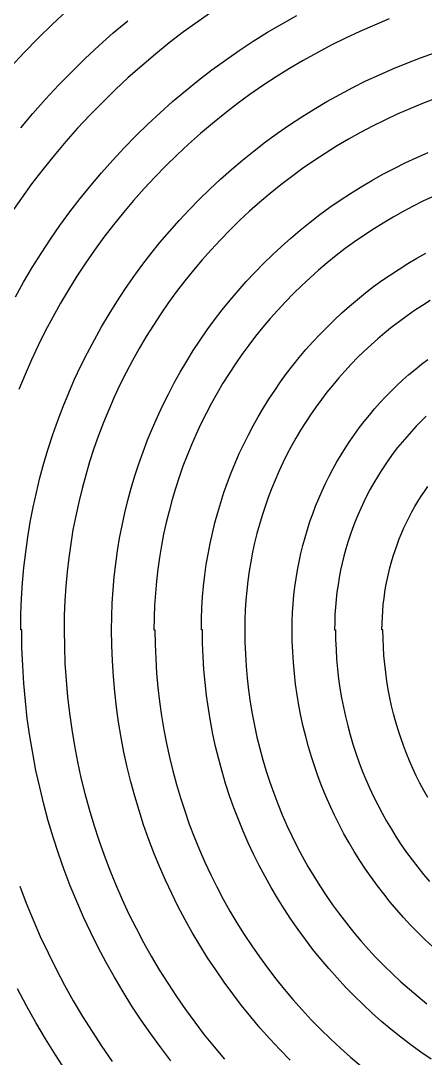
# Model space of a CAD drawing. Extents: x 0 to 82.9, y 0 to 81.
# Drawn here: x 27.66 to 36.19, y 31.46 to 53.34 of the extents above; entities that cross this region are included whole.
import ezdxf

# ---------------------------------------------------------------- set-up
doc = ezdxf.new("R2010")
doc.units = 0
doc.layers.get('0').update_dxf_attribs({"linetype": 'CONTINUOUS'})

msp = doc.modelspace()

# ---------------------------------------------------------------- linework, layer by layer
at = {"color": 0}
for p, q in [((28.6398, 53.5573), (28.3297, 53.2694)), ((31.7087, 53.5421), (31.3986, 53.3273)), ((33.1721, 53.279), (33.4822, 53.4529)), ((28.3297, 53.2694), (28.0265, 52.9731)), ((29.6113, 53.0835), (29.9158, 53.3425)), ((31.3986, 53.3273), (31.0927, 53.104)), ((32.8648, 53.0987), (33.1721, 53.279)), ((35.1179, 53.25), (34.8093, 53.1149)), ((35.4309, 53.3785), (35.1179, 53.25)), ((28.0265, 52.9731), (27.7303, 52.6701)), ((29.3122, 52.8175), (29.6113, 53.0835)), ((31.0927, 53.104), (30.7923, 52.874)), ((32.563, 52.9096), (32.8648, 53.0987)), ((34.5047, 52.9731), (34.2043, 52.8228)), ((34.8093, 53.1149), (34.5047, 52.9731)), ((29.0187, 52.5459), (29.3122, 52.8175)), ((30.7923, 52.874), (30.4974, 52.6369)), ((32.2682, 52.7142), (32.563, 52.9096)), ((34.2043, 52.8228), (33.908, 52.6673)), ((27.7303, 52.6701), (27.4423, 52.36)), ((28.7335, 52.2661), (29.0187, 52.5459)), ((30.4974, 52.6369), (30.2093, 52.3931)), ((31.6894, 52.3035), (31.976, 52.5127)), ((31.976, 52.5127), (32.2682, 52.7142)), ((33.908, 52.6673), (33.6159, 52.5032)), ((35.7974, 52.4482), (36.0895, 52.5597)), ((36.0895, 52.5597), (36.3859, 52.6644)), ((30.2093, 52.3931), (29.9268, 52.1423)), ((31.4082, 52.0869), (31.6894, 52.3035)), ((33.3292, 52.3325), (33.0454, 52.1561)), ((33.6159, 52.5032), (33.3292, 52.3325)), ((35.2213, 52.2041), (35.5064, 52.3296)), ((35.5064, 52.3296), (35.7974, 52.4482)), ((28.4537, 51.9811), (28.7335, 52.2661)), ((29.9268, 52.1423), (29.6499, 51.8844)), ((31.1326, 51.8654), (31.4082, 52.0869)), ((33.0454, 52.1561), (32.767, 51.9726)), ((34.659, 51.9328), (34.9374, 52.0718)), ((34.9374, 52.0718), (35.2213, 52.2041)), ((28.1823, 51.6876), (28.4537, 51.9811)), ((29.6499, 51.8844), (29.3798, 51.6199)), ((30.8626, 51.6378), (31.1326, 51.8654)), ((32.767, 51.9726), (32.4928, 51.7825)), ((34.3848, 51.7881), (34.659, 51.9328)), ((27.9163, 51.3884), (28.1823, 51.6876)), ((30.598, 51.4022), (30.8626, 51.6378)), ((32.4928, 51.7825), (32.2241, 51.5867)), ((33.8474, 51.478), (34.1133, 51.6364)), ((34.1133, 51.6364), (34.3848, 51.7881)), ((36.4035, 51.6999), (36.1322, 51.5966)), ((29.3798, 51.6199), (29.1152, 51.35)), ((32.2241, 51.5867), (31.9609, 51.3842)), ((33.5842, 51.314), (33.8474, 51.478)), ((35.862, 51.4862), (35.596, 51.3704)), ((36.1322, 51.5966), (35.862, 51.4862)), ((27.6586, 51.084), (27.9163, 51.3884)), ((29.1152, 51.35), (28.8575, 51.0727)), ((30.3389, 51.1609), (30.598, 51.4022)), ((31.9609, 51.3842), (31.7018, 51.1746)), ((33.3265, 51.1447), (33.5842, 51.314)), ((35.3342, 51.248), (35.0752, 51.1182)), ((35.596, 51.3704), (35.3342, 51.248)), ((28.8575, 51.0727), (28.6081, 50.7919)), ((30.0867, 50.9143), (30.3389, 51.1609)), ((31.7018, 51.1746), (31.4482, 50.9612)), ((33.0715, 50.9683), (33.3265, 51.1447)), ((34.8203, 50.9834), (34.5681, 50.8427)), ((35.0752, 51.1182), (34.8203, 50.9834)), ((28.6081, 50.7919), (28.3628, 50.5023)), ((29.8387, 50.6607), (30.0867, 50.9143)), ((31.4482, 50.9612), (31.1988, 50.7407)), ((32.5782, 50.5975), (32.8221, 50.7848)), ((32.8221, 50.7848), (33.0715, 50.9683)), ((34.5681, 50.8427), (34.3201, 50.6966)), ((29.5975, 50.4017), (29.8387, 50.6607)), ((31.1988, 50.7407), (30.9563, 50.5135)), ((32.3371, 50.4045), (32.5782, 50.5975)), ((34.0761, 50.5435), (33.8364, 50.3865)), ((34.3201, 50.6966), (34.0761, 50.5435)), ((36.008, 50.4582), (36.2507, 50.5658)), ((28.3628, 50.5023), (28.1258, 50.2073)), ((29.3619, 50.1371), (29.5975, 50.4017)), ((30.9563, 50.5135), (30.7178, 50.2818)), ((32.1014, 50.2045), (32.3371, 50.4045)), ((33.8364, 50.3865), (33.6007, 50.2225)), ((35.53, 50.2281), (35.7671, 50.3467)), ((35.7671, 50.3467), (36.008, 50.4582)), ((28.1258, 50.2073), (27.8956, 49.9071)), ((29.1345, 49.8669), (29.3619, 50.1371)), ((30.7178, 50.2818), (30.4863, 50.0433)), ((31.8713, 50.0006), (32.1014, 50.2045)), ((33.6007, 50.2225), (33.3692, 50.0532)), ((35.0655, 49.9759), (35.2972, 50.1054)), ((35.2972, 50.1054), (35.53, 50.2281)), ((27.8956, 49.9071), (27.6724, 49.6023)), ((30.4863, 50.0433), (30.2603, 49.8009)), ((31.6453, 49.79), (31.8713, 50.0006)), ((33.1418, 49.8796), (32.9186, 49.699)), ((33.3692, 50.0532), (33.1418, 49.8796)), ((34.8396, 49.8408), (35.0655, 49.9759)), ((28.9126, 49.5914), (29.1345, 49.8669)), ((30.2603, 49.8009), (30.0398, 49.5515)), ((31.4248, 49.5748), (31.6453, 49.79)), ((32.9186, 49.699), (32.6995, 49.5141)), ((34.3958, 49.5572), (34.6149, 49.7018)), ((34.6149, 49.7018), (34.8396, 49.8408)), ((27.6724, 49.6023), (27.4574, 49.2912)), ((28.6963, 49.3102), (28.9126, 49.5914)), ((30.0398, 49.5515), (29.8249, 49.2979)), ((31.2098, 49.3543), (31.4248, 49.5748)), ((32.6995, 49.5141), (32.4859, 49.324)), ((34.1795, 49.4069), (34.3958, 49.5572)), ((36.1541, 49.5406), (35.9364, 49.4316)), ((36.3746, 49.6439), (36.1541, 49.5406)), ((28.4868, 49.0238), (28.6963, 49.3102)), ((29.8249, 49.2979), (29.6154, 49.0389)), ((30.999, 49.1285), (31.2098, 49.3543)), ((32.4859, 49.324), (32.275, 49.1285)), ((33.7592, 49.0926), (33.9673, 49.2524)), ((33.9673, 49.2524), (34.1795, 49.4069)), ((35.723, 49.3187), (35.5106, 49.2002)), ((35.9364, 49.4316), (35.723, 49.3187)), ((28.2856, 48.7331), (28.4868, 49.0238)), ((29.6154, 49.0389), (29.4128, 48.7758)), ((30.795, 48.8982), (30.999, 49.1285)), ((32.275, 49.1285), (32.0711, 48.9285)), ((33.5539, 48.9271), (33.7592, 49.0926)), ((35.3025, 49.076), (35.0973, 48.9479)), ((35.5106, 49.2002), (35.3025, 49.076)), ((30.5952, 48.6625), (30.795, 48.8982)), ((32.0711, 48.9285), (31.8713, 48.7246)), ((33.354, 48.7578), (33.5539, 48.9271)), ((34.8947, 48.8156), (34.6963, 48.6777)), ((35.0973, 48.9479), (34.8947, 48.8156)), ((28.0899, 48.4367), (28.2856, 48.7331)), ((29.4128, 48.7758), (29.2172, 48.5069)), ((30.4023, 48.423), (30.5952, 48.6625)), ((31.8713, 48.7246), (31.6756, 48.514)), ((32.9654, 48.405), (33.157, 48.5842)), ((33.157, 48.5842), (33.354, 48.7578)), ((34.6963, 48.6777), (34.5019, 48.5359)), ((27.9011, 48.1348), (28.0899, 48.4367)), ((29.2172, 48.5069), (29.027, 48.2328)), ((30.2149, 48.1774), (30.4023, 48.423)), ((31.6756, 48.514), (31.4854, 48.3002)), ((32.778, 48.2215), (32.9654, 48.405)), ((34.3104, 48.3884), (34.123, 48.2367)), ((34.5019, 48.5359), (34.3104, 48.3884)), ((36.008, 48.3334), (36.1982, 48.4396)), ((27.7206, 47.8289), (27.9011, 48.1348)), ((29.027, 48.2328), (28.8437, 47.9545)), ((30.0316, 47.928), (30.2149, 48.1774)), ((31.4854, 48.3002), (31.3008, 48.0811)), ((32.5947, 48.0342), (32.778, 48.2215)), ((34.123, 48.2367), (33.9397, 48.0811)), ((35.6362, 48.1058), (35.8207, 48.2215)), ((35.8207, 48.2215), (36.008, 48.3334)), ((28.8437, 47.9545), (28.6673, 47.6705)), ((29.8566, 47.6747), (30.0316, 47.928)), ((31.3008, 48.0811), (31.1216, 47.8578)), ((32.4156, 47.8427), (32.5947, 48.0342)), ((33.7592, 47.9213), (33.5828, 47.7573)), ((33.9397, 48.0811), (33.7592, 47.9213)), ((35.275, 47.8621), (35.4542, 47.9859)), ((35.4542, 47.9859), (35.6362, 48.1058)), ((27.547, 47.5174), (27.7206, 47.8289)), ((31.1216, 47.8578), (30.9466, 47.6306)), ((32.2419, 47.6458), (32.4156, 47.8427)), ((33.5828, 47.7573), (33.4105, 47.589)), ((34.9278, 47.6031), (35.1, 47.734)), ((35.1, 47.734), (35.275, 47.8621)), ((28.6673, 47.6705), (28.4964, 47.3837)), ((29.6857, 47.4155), (29.8566, 47.6747)), ((30.9466, 47.6306), (30.7771, 47.3989)), ((32.0725, 47.4458), (32.2419, 47.6458)), ((33.4105, 47.589), (33.2424, 47.4169)), ((34.7582, 47.4666), (34.9278, 47.6031)), ((28.4964, 47.3837), (28.3325, 47.0916)), ((29.5217, 47.1537), (29.6857, 47.4155)), ((30.7771, 47.3989), (30.6145, 47.1632)), ((31.9071, 47.2419), (32.0725, 47.4458)), ((33.2424, 47.4169), (33.0784, 47.2405)), ((34.4303, 47.1826), (34.5929, 47.3258)), ((34.5929, 47.3258), (34.7582, 47.4666)), ((36.128, 47.3371), (35.9639, 47.2295)), ((36.2948, 47.4405), (36.128, 47.3371)), ((28.3325, 47.0916), (28.1767, 46.7953)), ((29.3632, 46.8863), (29.5217, 47.1537)), ((30.6145, 47.1632), (30.456, 46.9237)), ((31.7472, 47.0323), (31.9071, 47.2419)), ((32.9186, 47.0598), (32.7629, 46.8768)), ((33.0784, 47.2405), (32.9186, 47.0598)), ((34.2718, 47.0352), (34.4303, 47.1826)), ((35.8041, 47.1177), (35.6471, 47.002)), ((35.9639, 47.2295), (35.8041, 47.1177)), ((29.2117, 46.615), (29.3632, 46.8863)), ((30.456, 46.9237), (30.303, 46.6796)), ((31.4427, 46.6037), (31.5929, 46.8203)), ((31.5929, 46.8203), (31.7472, 47.0323)), ((32.7629, 46.8768), (32.6113, 46.6894)), ((33.9659, 46.7279), (34.1175, 46.8824)), ((34.1175, 46.8824), (34.2718, 47.0352)), ((35.4912, 46.8835), (35.3399, 46.761)), ((35.6471, 47.002), (35.4912, 46.8835)), ((28.1767, 46.7953), (28.0265, 46.4951)), ((29.0669, 46.3405), (29.2117, 46.615)), ((30.303, 46.6796), (30.157, 46.4316)), ((31.298, 46.3846), (31.4427, 46.6037)), ((32.6113, 46.6894), (32.4652, 46.4979)), ((33.8171, 46.5695), (33.9659, 46.7279)), ((35.191, 46.6355), (35.0449, 46.506)), ((35.3399, 46.761), (35.191, 46.6355)), ((28.0265, 46.4951), (27.8846, 46.1906)), ((30.157, 46.4316), (30.0164, 46.1793)), ((31.1588, 46.1617), (31.298, 46.3846)), ((32.4652, 46.4979), (32.3219, 46.3035)), ((33.5332, 46.2414), (33.6737, 46.4069)), ((33.6737, 46.4069), (33.8171, 46.5695)), ((35.0449, 46.506), (34.9016, 46.3737)), ((27.8846, 46.1906), (27.7496, 45.8819)), ((28.9278, 46.0622), (29.0669, 46.3405)), ((30.0164, 46.1793), (29.8814, 45.9246)), ((31.0238, 45.9341), (31.1588, 46.1617)), ((32.3219, 46.3035), (32.1841, 46.1049)), ((33.3968, 46.0721), (33.5332, 46.2414)), ((34.7624, 46.2372), (34.6273, 46.0982)), ((34.9016, 46.3737), (34.7624, 46.2372)), ((36.1086, 46.0968), (36.2437, 46.2015)), ((28.7955, 45.78), (28.9278, 46.0622)), ((32.1841, 46.1049), (32.0518, 45.9024)), ((33.2659, 45.8996), (33.3968, 46.0721)), ((34.4937, 45.955), (34.3642, 45.8089)), ((34.6273, 46.0982), (34.4937, 45.955)), ((35.844, 45.8791), (35.9752, 45.9892)), ((35.9752, 45.9892), (36.1086, 46.0968)), ((27.7496, 45.8819), (27.6214, 45.569)), ((28.6701, 45.4932), (28.7955, 45.78)), ((29.8814, 45.9246), (29.7518, 45.6653)), ((30.8942, 45.7041), (31.0238, 45.9341)), ((32.0518, 45.9024), (31.9236, 45.6971)), ((33.0137, 45.5454), (33.1377, 45.7246)), ((33.1377, 45.7246), (33.2659, 45.8996)), ((34.3642, 45.8089), (34.2387, 45.66)), ((35.5921, 45.6487), (35.7173, 45.7659)), ((35.7173, 45.7659), (35.844, 45.8791)), ((29.7518, 45.6653), (29.6292, 45.4021)), ((30.7716, 45.4699), (30.8942, 45.7041)), ((31.9236, 45.6971), (31.7996, 45.4889)), ((32.8938, 45.3637), (33.0137, 45.5454)), ((34.1161, 45.5083), (33.9976, 45.3538)), ((34.2387, 45.66), (34.1161, 45.5083)), ((35.3494, 45.4078), (35.4693, 45.5302)), ((35.4693, 45.5302), (35.5921, 45.6487)), ((28.5516, 45.2039), (28.6701, 45.4932)), ((29.6292, 45.4021), (29.5135, 45.1376)), ((30.6531, 45.2328), (30.7716, 45.4699)), ((31.7996, 45.4889), (31.6811, 45.2769)), ((32.778, 45.1788), (32.8938, 45.3637)), ((33.9976, 45.3538), (33.8818, 45.1954)), ((35.2337, 45.2822), (35.3494, 45.4078)), ((28.44, 44.9104), (28.5516, 45.2039)), ((29.5135, 45.1376), (29.4032, 44.8677)), ((30.5415, 44.9915), (30.6531, 45.2328)), ((31.6811, 45.2769), (31.5681, 45.0617)), ((32.6664, 44.9915), (32.778, 45.1788)), ((33.8818, 45.1954), (33.7702, 45.0342)), ((35.0104, 45.0247), (35.1207, 45.1556)), ((35.1207, 45.1556), (35.2337, 45.2822)), ((28.3352, 44.614), (28.44, 44.9104)), ((29.4032, 44.8677), (29.2999, 44.5961)), ((30.434, 44.7492), (30.5415, 44.9915)), ((31.5681, 45.0617), (31.4592, 44.8441)), ((32.5603, 44.8014), (32.6664, 44.9915)), ((33.6627, 44.8716), (33.5594, 44.7065)), ((33.7702, 45.0342), (33.6627, 44.8716)), ((34.7982, 44.7559), (34.903, 44.891)), ((34.903, 44.891), (35.0104, 45.0247)), ((36.1019, 44.898), (35.9971, 44.7904)), ((36.2095, 45.0025), (36.1019, 44.898)), ((30.3334, 44.5022), (30.434, 44.7492)), ((31.4592, 44.8441), (31.3559, 44.6236)), ((32.4583, 44.607), (32.5603, 44.8014)), ((33.5594, 44.7065), (33.4602, 44.5368)), ((34.6976, 44.6169), (34.7982, 44.7559)), ((35.8965, 44.6814), (35.7974, 44.5699)), ((35.9971, 44.7904), (35.8965, 44.6814)), ((28.2374, 44.3135), (28.3352, 44.614)), ((29.2999, 44.5961), (29.202, 44.3205)), ((30.2383, 44.2528), (30.3334, 44.5022)), ((31.3559, 44.6236), (31.2581, 44.4003)), ((32.2682, 44.2129), (32.3605, 44.4115)), ((32.3605, 44.4115), (32.4583, 44.607)), ((33.4602, 44.5368), (33.3637, 44.366)), ((34.5061, 44.3329), (34.5998, 44.4761)), ((34.5998, 44.4761), (34.6976, 44.6169)), ((35.6993, 44.4556), (35.6059, 44.3399)), ((35.7974, 44.5699), (35.6993, 44.4556)), ((28.1478, 44.0104), (28.2374, 44.3135)), ((29.202, 44.3205), (29.111, 44.0422)), ((30.1487, 44.0009), (30.2383, 44.2528)), ((31.2581, 44.4003), (31.1657, 44.1745)), ((32.18, 44.0119), (32.2682, 44.2129)), ((33.2727, 44.1925), (33.1845, 44.0161)), ((33.3637, 44.366), (33.2727, 44.1925)), ((34.4151, 44.1882), (34.5061, 44.3329)), ((35.5148, 44.2214), (35.4266, 44.1)), ((35.6059, 44.3399), (35.5148, 44.2214)), ((28.0651, 43.7046), (28.1478, 44.0104)), ((29.111, 44.0422), (29.0284, 43.761)), ((30.0661, 43.7459), (30.1487, 44.0009)), ((31.1657, 44.1745), (31.0789, 43.9455)), ((32.0959, 43.8079), (32.18, 44.0119)), ((33.1845, 44.0161), (33.1005, 43.8369)), ((34.2429, 43.8891), (34.3269, 44.0394)), ((34.3269, 44.0394), (34.4151, 44.1882)), ((35.3413, 43.9759), (35.2585, 43.852)), ((35.4266, 44.1), (35.3413, 43.9759)), ((29.0284, 43.761), (28.9512, 43.477)), ((31.0789, 43.9455), (30.9962, 43.7141)), ((32.0173, 43.6026), (32.0959, 43.8079)), ((33.1005, 43.8369), (33.0219, 43.6563)), ((34.1629, 43.7374), (34.2429, 43.8891)), ((35.2585, 43.852), (35.18, 43.7236)), ((27.9893, 43.3959), (28.0651, 43.7046)), ((29.9889, 43.4869), (30.0661, 43.7459)), ((30.9962, 43.7141), (30.9204, 43.4799)), ((31.9429, 43.3931), (32.0173, 43.6026)), ((33.0219, 43.6563), (32.9475, 43.4728)), ((34.0128, 43.4262), (34.0858, 43.5818)), ((34.0858, 43.5818), (34.1629, 43.7374)), ((35.1028, 43.5942), (35.0297, 43.4633)), ((35.18, 43.7236), (35.1028, 43.5942)), ((27.9218, 43.0844), (27.9893, 43.3959)), ((28.9512, 43.477), (28.8809, 43.1906)), ((29.9186, 43.2262), (29.9889, 43.4869)), ((30.9204, 43.4799), (30.8501, 43.2428)), ((31.8754, 43.1821), (31.9429, 43.3931)), ((32.9475, 43.4728), (32.8759, 43.2883)), ((33.9424, 43.2675), (34.0128, 43.4262)), ((34.9595, 43.3296), (34.8919, 43.1945)), ((35.0297, 43.4633), (34.9595, 43.3296)), ((36.1019, 43.313), (36.1707, 43.4178)), ((36.1707, 43.4178), (36.2423, 43.5211)), ((28.8809, 43.1906), (28.8175, 42.8995)), ((29.8538, 42.9645), (29.9186, 43.2262)), ((30.8501, 43.2428), (30.7854, 43.0029)), ((31.812, 42.9701), (31.8754, 43.1821)), ((32.8097, 43.101), (32.7491, 42.9108)), ((32.8759, 43.2883), (32.8097, 43.101)), ((33.8157, 42.9436), (33.8777, 43.1063)), ((33.8777, 43.1063), (33.9424, 43.2675)), ((34.8919, 43.1945), (34.8272, 43.0583)), ((35.9696, 43.0967), (36.0345, 43.2058)), ((36.0345, 43.2058), (36.1019, 43.313)), ((27.8612, 42.7687), (27.9218, 43.0844)), ((28.8175, 42.8995), (28.761, 42.6074)), ((29.7959, 42.6985), (29.8538, 42.9645)), ((30.7854, 43.0029), (30.7261, 42.762)), ((31.7541, 42.7535), (31.812, 42.9701)), ((32.7491, 42.9108), (32.6912, 42.7193)), ((33.7578, 42.7799), (33.8157, 42.9436)), ((34.7665, 42.9189), (34.71, 42.7799)), ((34.8272, 43.0583), (34.7665, 42.9189)), ((35.8496, 42.8748), (35.9075, 42.9877)), ((35.9075, 42.9877), (35.9696, 43.0967)), ((27.8088, 42.4533), (27.8612, 42.7687)), ((29.745, 42.4311), (29.7959, 42.6985)), ((30.7261, 42.762), (30.6724, 42.5178)), ((31.7004, 42.5372), (31.7541, 42.7535)), ((32.6912, 42.7193), (32.6388, 42.5263)), ((33.7027, 42.6145), (33.7578, 42.7799)), ((34.71, 42.7799), (34.6549, 42.6364)), ((35.7396, 42.6477), (35.7932, 42.762)), ((35.7932, 42.762), (35.8496, 42.8748)), ((27.7633, 42.1337), (27.8088, 42.4533)), ((28.761, 42.6074), (28.7128, 42.3125)), ((30.6724, 42.5178), (30.6255, 42.2727)), ((31.6522, 42.3168), (31.7004, 42.5372)), ((32.6388, 42.5263), (32.5906, 42.3305)), ((33.6076, 42.2769), (33.6531, 42.4462)), ((33.6531, 42.4462), (33.7027, 42.6145)), ((34.6053, 42.4931), (34.5571, 42.3485)), ((34.6549, 42.6364), (34.6053, 42.4931)), ((35.6401, 42.4134), (35.6884, 42.5305)), ((35.6884, 42.5305), (35.7396, 42.6477)), ((28.7128, 42.3125), (28.6701, 42.0165)), ((29.6995, 42.1612), (29.745, 42.4311)), ((30.6255, 42.2727), (30.5842, 42.0261)), ((31.6095, 42.0963), (31.6522, 42.3168)), ((32.5906, 42.3305), (32.5479, 42.1337)), ((33.5649, 42.1047), (33.6076, 42.2769)), ((34.5571, 42.3485), (34.5143, 42.2025)), ((35.5519, 42.1735), (35.5946, 42.2935)), ((35.5946, 42.2935), (35.6401, 42.4134)), ((27.7261, 41.8112), (27.7633, 42.1337)), ((28.6701, 42.0165), (28.6356, 41.7174)), ((29.6623, 41.8895), (29.6995, 42.1612)), ((30.5842, 42.0261), (30.5497, 41.7752)), ((31.5722, 41.873), (31.6095, 42.0963)), ((32.5479, 42.1337), (32.5093, 41.935)), ((33.5277, 41.9322), (33.5649, 42.1047)), ((34.473, 42.0536), (34.4372, 41.9033)), ((34.5143, 42.2025), (34.473, 42.0536)), ((35.476, 41.9283), (35.512, 42.0508)), ((35.512, 42.0508), (35.5519, 42.1735)), ((27.6972, 41.486), (27.7261, 41.8112)), ((29.6306, 41.6154), (29.6623, 41.8895)), ((31.5419, 41.6486), (31.5722, 41.873)), ((32.5093, 41.935), (32.4762, 41.7354)), ((33.4946, 41.7572), (33.5277, 41.9322)), ((34.4372, 41.9033), (34.4041, 41.753)), ((35.4115, 41.6775), (35.4418, 41.8028)), ((35.4418, 41.8028), (35.476, 41.9283)), ((28.6356, 41.7174), (28.6095, 41.4154)), ((29.6058, 41.3399), (29.6306, 41.6154)), ((30.5497, 41.7752), (30.5208, 41.5244)), ((31.5157, 41.4211), (31.5419, 41.6486)), ((32.4762, 41.7354), (32.4487, 41.5325)), ((33.4395, 41.4045), (33.4643, 41.5823)), ((33.4643, 41.5823), (33.4946, 41.7572)), ((34.3752, 41.6003), (34.349, 41.4457)), ((34.4041, 41.753), (34.3752, 41.6003)), ((35.384, 41.5505), (35.4115, 41.6775)), ((27.6765, 41.1593), (27.6972, 41.486)), ((28.6095, 41.4154), (28.5902, 41.1124)), ((30.5208, 41.5244), (30.4987, 41.2708)), ((31.495, 41.1939), (31.5157, 41.4211)), ((32.4487, 41.5325), (32.4253, 41.3286)), ((33.4188, 41.2267), (33.4395, 41.4045)), ((34.349, 41.4457), (34.3269, 41.2916)), ((35.337, 41.2944), (35.3589, 41.4239)), ((35.3589, 41.4239), (35.384, 41.5505)), ((27.6641, 40.8312), (27.6765, 41.1593)), ((29.5879, 41.0616), (29.6058, 41.3399)), ((30.4987, 41.2708), (30.4822, 41.0161)), ((31.4799, 40.9635), (31.495, 41.1939)), ((32.4253, 41.3286), (32.406, 41.1233)), ((33.4036, 41.0464), (33.4188, 41.2267)), ((34.309, 41.1357), (34.2952, 40.9773)), ((34.3269, 41.2916), (34.309, 41.1357)), ((35.3039, 41.0323), (35.3191, 41.1649)), ((35.3191, 41.1649), (35.337, 41.2944)), ((28.5902, 41.1124), (28.5778, 40.8079)), ((29.5782, 40.7818), (29.5879, 41.0616)), ((30.4822, 41.0161), (30.4726, 40.7582)), ((31.4716, 40.7321), (31.4799, 40.9635)), ((32.3935, 40.9166), (32.3853, 40.7088)), ((32.406, 41.1233), (32.3935, 40.9166)), ((33.3926, 40.8658), (33.4036, 41.0464)), ((34.2952, 40.9773), (34.2856, 40.8189)), ((35.2929, 40.9014), (35.3039, 41.0323)), ((27.66, 40.5007), (27.6641, 40.8312)), ((28.5778, 40.8079), (28.5736, 40.5007)), ((29.5741, 40.5007), (29.5782, 40.7818)), ((30.4726, 40.7582), (30.4684, 40.5007)), ((31.4689, 40.5007), (31.4716, 40.7321)), ((32.3853, 40.7088), (32.3825, 40.5007)), ((33.3857, 40.6823), (33.3926, 40.8658)), ((34.2856, 40.8189), (34.2787, 40.6605)), ((35.2792, 40.6344), (35.2848, 40.7677)), ((35.2848, 40.7677), (35.2929, 40.9014)), ((27.6806, 40.5007), (27.66, 40.5007)), ((27.6848, 40.1204), (27.6806, 40.5007)), ((28.5736, 40.5007), (28.5791, 40.1422)), ((29.5782, 40.1683), (29.5741, 40.5007)), ((29.5741, 40.5007), (29.5741, 40.5007)), ((30.4684, 40.5007), (30.4877, 40.5007)), ((30.4877, 40.5007), (30.4919, 40.1934)), ((31.4882, 40.5007), (31.4689, 40.5007)), ((31.4923, 40.2181), (31.4882, 40.5007)), ((32.3825, 40.5007), (32.3867, 40.2414)), ((33.383, 40.5007), (33.3857, 40.6823)), ((33.3857, 40.2678), (33.383, 40.5007)), ((33.383, 40.5007), (33.383, 40.5007)), ((33.383, 40.5007), (33.383, 40.5007)), ((33.383, 40.5007), (33.383, 40.5007)), ((33.383, 40.5007), (33.383, 40.5007)), ((33.383, 40.5007), (33.383, 40.5007)), ((33.383, 40.5007), (33.383, 40.5007)), ((33.383, 40.5007), (33.383, 40.5007)), ((33.383, 40.5007), (33.383, 40.5007)), ((33.383, 40.5007), (33.383, 40.5007)), ((33.383, 40.5007), (33.383, 40.5007)), ((33.383, 40.5007), (33.383, 40.5007)), ((33.383, 40.5007), (33.383, 40.5007)), ((33.383, 40.5007), (33.383, 40.5007)), ((33.383, 40.5007), (33.383, 40.5007)), ((33.383, 40.5007), (33.383, 40.5007)), ((33.383, 40.5007), (33.383, 40.5007)), ((33.383, 40.5007), (33.383, 40.5007)), ((33.383, 40.5007), (33.383, 40.5007)), ((33.383, 40.5007), (33.383, 40.5007)), ((33.383, 40.5007), (33.383, 40.5007)), ((33.383, 40.5007), (33.383, 40.5007)), ((33.383, 40.5007), (33.383, 40.5007)), ((33.383, 40.5007), (33.383, 40.5007)), ((33.383, 40.5007), (33.383, 40.5007)), ((33.383, 40.5007), (33.383, 40.5007)), ((33.383, 40.5007), (33.383, 40.5007)), ((33.383, 40.5007), (33.383, 40.5007)), ((33.383, 40.5007), (33.383, 40.5007)), ((33.383, 40.5007), (33.383, 40.5007)), ((33.383, 40.5007), (33.383, 40.5007)), ((33.383, 40.5007), (33.383, 40.5007)), ((33.383, 40.5007), (33.383, 40.5007)), ((33.383, 40.5007), (33.383, 40.5007)), ((33.383, 40.5007), (33.383, 40.5007)), ((33.383, 40.5007), (33.383, 40.5007)), ((33.383, 40.5007), (33.383, 40.5007)), ((33.383, 40.5007), (33.383, 40.5007)), ((33.383, 40.5007), (33.383, 40.5007)), ((33.383, 40.5007), (33.383, 40.5007)), ((33.383, 40.5007), (33.383, 40.5007)), ((33.383, 40.5007), (33.383, 40.5007)), ((33.383, 40.5007), (33.383, 40.5007)), ((33.383, 40.5007), (33.383, 40.5007)), ((33.383, 40.5007), (33.383, 40.5007)), ((33.383, 40.5007), (33.383, 40.5007)), ((33.383, 40.5007), (33.383, 40.5007)), ((33.383, 40.5007), (33.383, 40.5007)), ((33.383, 40.5007), (33.383, 40.5007)), ((33.383, 40.5007), (33.383, 40.5007)), ((33.383, 40.5007), (33.383, 40.5007)), ((33.383, 40.5007), (33.383, 40.5007)), ((33.383, 40.5007), (33.383, 40.5007)), ((33.383, 40.5007), (33.383, 40.5007)), ((33.383, 40.5007), (33.383, 40.5007)), ((33.383, 40.5007), (33.383, 40.5007)), ((33.383, 40.5007), (33.383, 40.5007)), ((33.383, 40.5007), (33.383, 40.5007)), ((33.383, 40.5007), (33.383, 40.5007)), ((33.383, 40.5007), (33.383, 40.5007)), ((33.383, 40.5007), (33.383, 40.5007)), ((33.383, 40.5007), (33.383, 40.5007)), ((33.383, 40.5007), (33.383, 40.5007)), ((33.383, 40.5007), (33.383, 40.5007)), ((33.383, 40.5007), (33.383, 40.5007)), ((34.2787, 40.6605), (34.2773, 40.5007)), ((34.2773, 40.5007), (34.2966, 40.5007)), ((34.2966, 40.5007), (34.2994, 40.2911)), ((35.2764, 40.5007), (35.2792, 40.6344)), ((35.2972, 40.5007), (35.2764, 40.5007)), ((35.2996, 40.3158), (35.2972, 40.5007)), ((33.394, 40.036), (33.3857, 40.2678)), ((34.2994, 40.2911), (34.3076, 40.083)), ((35.3067, 40.1341), (35.2996, 40.3158)), ((27.6999, 39.7425), (27.6848, 40.1204)), ((28.5791, 40.1422), (28.5915, 39.788)), ((29.5906, 39.8406), (29.5782, 40.1683)), ((30.4919, 40.1934), (30.5043, 39.8872)), ((31.5033, 39.9383), (31.4923, 40.2181)), ((32.3867, 40.2414), (32.3963, 39.9852)), ((33.4092, 39.806), (33.394, 40.036)), ((34.3076, 40.083), (34.3201, 39.8762)), ((35.3176, 39.9535), (35.3067, 40.1341)), ((29.6127, 39.5139), (29.5906, 39.8406)), ((30.5043, 39.8872), (30.5235, 39.5841)), ((31.5199, 39.6614), (31.5033, 39.9383)), ((32.3963, 39.9852), (32.4128, 39.7288)), ((34.3201, 39.8762), (34.3393, 39.6709)), ((35.3342, 39.7729), (35.3176, 39.9535)), ((27.7234, 39.3679), (27.6999, 39.7425)), ((28.5915, 39.788), (28.615, 39.4367)), ((31.5447, 39.3845), (31.5199, 39.6614)), ((32.4128, 39.7288), (32.4349, 39.4751)), ((33.4298, 39.5774), (33.4092, 39.806)), ((34.3393, 39.6709), (34.3627, 39.467)), ((35.355, 39.5951), (35.3342, 39.7729)), ((28.615, 39.4367), (28.6453, 39.0867)), ((29.6416, 39.1887), (29.6127, 39.5139)), ((30.5235, 39.5841), (30.5497, 39.2825)), ((31.5764, 39.11), (31.5447, 39.3845)), ((32.4349, 39.4751), (32.4638, 39.2247)), ((33.456, 39.3513), (33.4298, 39.5774)), ((34.3627, 39.467), (34.3903, 39.2659)), ((35.3783, 39.4173), (35.355, 39.5951)), ((35.4087, 39.2409), (35.3783, 39.4173)), ((27.7565, 38.9957), (27.7234, 39.3679)), ((29.6774, 38.8676), (29.6416, 39.1887)), ((30.5497, 39.2825), (30.5842, 38.9834)), ((32.4638, 39.2247), (32.4983, 38.9749)), ((33.4877, 39.1266), (33.456, 39.3513)), ((34.3903, 39.2659), (34.4234, 39.0645)), ((35.4418, 39.0673), (35.4087, 39.2409)), ((27.7978, 38.6249), (27.7565, 38.9957)), ((28.6453, 39.0867), (28.6852, 38.7392)), ((30.5842, 38.9834), (30.6269, 38.6856)), ((31.615, 38.8387), (31.5764, 39.11)), ((32.4983, 38.9749), (32.5396, 38.7269)), ((33.5249, 38.9033), (33.4877, 39.1266)), ((34.4234, 39.0645), (34.462, 38.8662)), ((35.4789, 38.8952), (35.4418, 39.0673)), ((28.6852, 38.7392), (28.7335, 38.3949)), ((29.7229, 38.548), (29.6774, 38.8676)), ((31.6591, 38.5685), (31.615, 38.8387)), ((32.5396, 38.7269), (32.5865, 38.4803)), ((33.5662, 38.6814), (33.5249, 38.9033)), ((34.462, 38.8662), (34.5047, 38.669)), ((35.5215, 38.7244), (35.4789, 38.8952)), ((35.5671, 38.5533), (35.5215, 38.7244)), ((27.8501, 38.2584), (27.7978, 38.6249)), ((29.7753, 38.2295), (29.7229, 38.548)), ((30.6269, 38.6856), (30.6751, 38.3921)), ((31.7114, 38.3011), (31.6591, 38.5685)), ((33.6145, 38.4623), (33.5662, 38.6814)), ((34.5047, 38.669), (34.5529, 38.4736)), ((35.6182, 38.3865), (35.5671, 38.5533)), ((28.7335, 38.3949), (28.79, 38.0531)), ((30.6751, 38.3921), (30.7316, 38.1)), ((31.7679, 38.0351), (31.7114, 38.3011)), ((32.5865, 38.4803), (32.6402, 38.2379)), ((33.6682, 38.2461), (33.6145, 38.4623)), ((34.5529, 38.4736), (34.6053, 38.2806)), ((35.6718, 38.2199), (35.6182, 38.3865)), ((27.9108, 37.8947), (27.8501, 38.2584)), ((29.8359, 37.9155), (29.7753, 38.2295)), ((30.7316, 38.1), (30.795, 37.8107)), ((32.6402, 38.2379), (32.6995, 37.9952)), ((33.7261, 38.0312), (33.6682, 38.2461)), ((34.6053, 38.2806), (34.6632, 38.0891)), ((34.6632, 38.0891), (34.7238, 37.8989)), ((35.7297, 38.0559), (35.6718, 38.2199)), ((27.9797, 37.5338), (27.9108, 37.8947)), ((28.79, 38.0531), (28.8561, 37.7141)), ((29.9048, 37.604), (29.8359, 37.9155)), ((31.8327, 37.7719), (31.7679, 38.0351)), ((32.6995, 37.9952), (32.7642, 37.7567)), ((33.7895, 37.8174), (33.7261, 38.0312)), ((34.7238, 37.8989), (34.79, 37.7112)), ((35.7918, 37.8933), (35.7297, 38.0559)), ((35.8581, 37.7321), (35.7918, 37.8933)), ((28.8561, 37.7141), (28.9292, 37.3779)), ((30.795, 37.8107), (30.8639, 37.5225)), ((31.903, 37.513), (31.8327, 37.7719)), ((32.7642, 37.7567), (32.8345, 37.5197)), ((33.8584, 37.6068), (33.7895, 37.8174)), ((34.79, 37.7112), (34.8616, 37.5267)), ((35.9269, 37.5737), (35.8581, 37.7321)), ((28.0583, 37.1768), (27.9797, 37.5338)), ((29.9792, 37.2953), (29.9048, 37.604)), ((30.8639, 37.5225), (30.9425, 37.2389)), ((31.9801, 37.2551), (31.903, 37.513)), ((32.8345, 37.5197), (32.9103, 37.2854)), ((33.9314, 37.3987), (33.8584, 37.6068)), ((34.8616, 37.5267), (34.936, 37.3433)), ((35.9999, 37.4163), (35.9269, 37.5737)), ((36.0772, 37.2622), (35.9999, 37.4163)), ((28.9292, 37.3779), (29.0105, 37.0459)), ((30.0633, 36.9895), (29.9792, 37.2953)), ((30.9425, 37.2389), (31.0251, 36.9577)), ((32.0628, 36.999), (31.9801, 37.2551)), ((32.9103, 37.2854), (32.993, 37.054)), ((34.01, 37.192), (33.9314, 37.3987)), ((34.094, 36.988), (34.01, 37.192)), ((34.936, 37.3433), (35.0146, 37.163)), ((36.1569, 37.1105), (36.0772, 37.2622)), ((28.145, 36.8226), (28.0583, 37.1768)), ((29.0105, 37.0459), (29.1, 36.715)), ((30.1529, 36.6861), (30.0633, 36.9895)), ((32.1524, 36.7467), (32.0628, 36.999)), ((32.993, 37.054), (33.0798, 36.8254)), ((34.1822, 36.7866), (34.094, 36.988)), ((35.0146, 37.163), (35.0986, 36.9838)), ((35.0986, 36.9838), (35.1855, 36.8074)), ((36.2409, 36.9605), (36.1569, 37.1105)), ((28.2401, 36.4712), (28.145, 36.8226)), ((31.0251, 36.9577), (31.1161, 36.6794)), ((33.0798, 36.8254), (33.1721, 36.5993)), ((34.2745, 36.5883), (34.1822, 36.7866)), ((35.1855, 36.8074), (35.2778, 36.6339)), ((29.1, 36.715), (29.1979, 36.3883)), ((30.2507, 36.3859), (30.1529, 36.6861)), ((31.1161, 36.6794), (31.214, 36.4035)), ((32.2475, 36.4973), (32.1524, 36.7467)), ((33.1721, 36.5993), (33.27, 36.3746)), ((34.3724, 36.3911), (34.2745, 36.5883)), ((35.2778, 36.6339), (35.3741, 36.4628)), ((28.3435, 36.1227), (28.2401, 36.4712)), ((29.1979, 36.3883), (29.3026, 36.0659)), ((30.3554, 36.0895), (30.2507, 36.3859)), ((31.214, 36.4035), (31.3173, 36.1322)), ((32.3481, 36.2507), (32.2475, 36.4973)), ((33.27, 36.3746), (33.3733, 36.1541)), ((34.4744, 36.1982), (34.3724, 36.3911)), ((35.3741, 36.4628), (35.4736, 36.2948)), ((28.4551, 35.7794), (28.3435, 36.1227)), ((31.3173, 36.1322), (31.4275, 35.862)), ((32.4556, 36.008), (32.3481, 36.2507)), ((33.3733, 36.1541), (33.4822, 35.9364)), ((34.5819, 36.008), (34.4744, 36.1982)), ((35.4736, 36.2948), (35.5783, 36.128)), ((35.5783, 36.128), (35.6842, 35.9639)), ((29.3026, 36.0659), (29.4156, 35.7463)), ((30.4671, 35.7974), (30.3554, 36.0895)), ((32.5672, 35.7671), (32.4556, 36.008)), ((33.4822, 35.9364), (33.5952, 35.723)), ((34.6921, 35.8207), (34.5819, 36.008)), ((35.6842, 35.9639), (35.796, 35.8041)), ((28.5764, 35.439), (28.4551, 35.7794)), ((29.4156, 35.7463), (29.5355, 35.4309)), ((30.5856, 35.5064), (30.4671, 35.7974)), ((31.4275, 35.862), (31.5433, 35.596)), ((32.6857, 35.53), (32.5672, 35.7671)), ((33.5952, 35.723), (33.7137, 35.5106)), ((34.8079, 35.6362), (34.6921, 35.8207)), ((35.796, 35.8041), (35.9117, 35.6471)), ((30.711, 35.2213), (30.5856, 35.5064)), ((31.5433, 35.596), (31.6659, 35.3342)), ((32.8097, 35.2972), (32.6857, 35.53)), ((33.7137, 35.5106), (33.8377, 35.3025)), ((34.9278, 35.4542), (34.8079, 35.6362)), ((35.0518, 35.275), (34.9278, 35.4542)), ((35.9117, 35.6471), (36.0303, 35.4912)), ((36.0303, 35.4912), (36.1527, 35.3399)), ((28.7032, 35.1028), (28.5764, 35.439)), ((29.5355, 35.4309), (29.6636, 35.1179)), ((31.6659, 35.3342), (31.7955, 35.0752)), ((32.9379, 35.0655), (32.8097, 35.2972)), ((33.8377, 35.3025), (33.9659, 35.0973)), ((35.18, 35.1), (35.0518, 35.275)), ((36.1527, 35.3399), (36.2797, 35.191)), ((27.6365, 35.0945), (27.773, 34.7362)), ((28.8396, 34.7707), (28.7032, 35.1028)), ((29.6636, 35.1179), (29.7987, 34.8093)), ((30.8419, 34.9374), (30.711, 35.2213)), ((31.7955, 35.0752), (31.9305, 34.8203)), ((33.0729, 34.8396), (32.9379, 35.0655)), ((33.9659, 35.0973), (34.0982, 34.8947)), ((35.3123, 34.9278), (35.18, 35.1)), ((29.7987, 34.8093), (29.9406, 34.5047)), ((30.981, 34.659), (30.8419, 34.9374)), ((31.9305, 34.8203), (32.0711, 34.5681)), ((33.2121, 34.6149), (33.0729, 34.8396)), ((34.0982, 34.8947), (34.236, 34.6976)), ((35.4471, 34.7582), (35.3123, 34.9278)), ((27.773, 34.7362), (27.919, 34.3807)), ((28.9843, 34.4413), (28.8396, 34.7707)), ((31.1258, 34.3848), (30.981, 34.659)), ((32.0711, 34.5681), (32.2171, 34.3201)), ((33.3568, 34.3958), (33.2121, 34.6149)), ((34.236, 34.6976), (34.3793, 34.5019)), ((35.5879, 34.5929), (35.4471, 34.7582)), ((35.7311, 34.4303), (35.5879, 34.5929)), ((27.919, 34.3807), (28.072, 34.0306)), ((29.1358, 34.1175), (28.9843, 34.4413)), ((29.9406, 34.5047), (30.0909, 34.2043)), ((31.2773, 34.1133), (31.1258, 34.3848)), ((33.507, 34.1795), (33.3568, 34.3958)), ((34.3793, 34.5019), (34.5254, 34.3104)), ((35.88, 34.2718), (35.7311, 34.4303)), ((30.0909, 34.2043), (30.2466, 33.908)), ((32.2171, 34.3201), (32.3701, 34.0761)), ((33.6613, 33.9673), (33.507, 34.1795)), ((34.5254, 34.3104), (34.677, 34.123)), ((36.0317, 34.1161), (35.88, 34.2718)), ((28.072, 34.0306), (28.2346, 33.6848)), ((29.2943, 33.7978), (29.1358, 34.1175)), ((31.4358, 33.846), (31.2773, 34.1133)), ((32.3701, 34.0761), (32.5286, 33.8364)), ((33.8212, 33.7578), (33.6613, 33.9673)), ((34.677, 34.123), (34.8327, 33.9383)), ((34.8327, 33.9383), (34.9925, 33.7592)), ((36.1858, 33.9645), (36.0317, 34.1161)), ((36.3442, 33.8171), (36.1858, 33.9645)), ((29.4611, 33.4822), (29.2943, 33.7978)), ((30.2466, 33.908), (30.4105, 33.6159)), ((31.5998, 33.5842), (31.4358, 33.846)), ((32.5286, 33.8364), (32.6912, 33.6007)), ((33.9865, 33.5539), (33.8212, 33.7578)), ((34.9925, 33.7592), (35.1565, 33.5828)), ((28.2346, 33.6848), (28.4041, 33.343)), ((29.6347, 33.1707), (29.4611, 33.4822)), ((30.4105, 33.6159), (30.58, 33.3292)), ((31.7707, 33.3265), (31.5998, 33.5842)), ((32.6912, 33.6007), (32.8607, 33.3692)), ((34.156, 33.354), (33.9865, 33.5539)), ((35.1565, 33.5828), (35.3247, 33.4105)), ((28.4041, 33.343), (28.5819, 33.0068)), ((30.58, 33.3292), (30.7578, 33.0454)), ((31.9457, 33.0715), (31.7707, 33.3265)), ((32.8607, 33.3692), (33.0357, 33.1418)), ((34.3311, 33.157), (34.156, 33.354)), ((35.3247, 33.4105), (35.4969, 33.2424)), ((29.8166, 32.8648), (29.6347, 33.1707)), ((30.7578, 33.0454), (30.9411, 32.767)), ((32.129, 32.8221), (31.9457, 33.0715)), ((33.0357, 33.1418), (33.2148, 32.9186)), ((34.5088, 32.9654), (34.3311, 33.157)), ((35.4969, 33.2424), (35.6732, 33.0784)), ((35.6732, 33.0784), (35.8539, 32.9186)), ((27.7771, 32.5699), (27.5897, 32.9268)), ((28.5819, 33.0068), (28.7679, 32.6733)), ((30.004, 32.5644), (29.8166, 32.8648)), ((32.3164, 32.5782), (32.129, 32.8221)), ((33.2148, 32.9186), (33.3995, 32.6995)), ((34.6921, 32.778), (34.5088, 32.9654)), ((35.8539, 32.9186), (36.037, 32.7629)), ((28.7679, 32.6733), (28.9609, 32.3467)), ((30.9411, 32.767), (31.1313, 32.4928)), ((33.3995, 32.6995), (33.5911, 32.4859)), ((34.8795, 32.5947), (34.6921, 32.778)), ((36.037, 32.7629), (36.2246, 32.6113)), ((27.9742, 32.2199), (27.7771, 32.5699)), ((30.1997, 32.2667), (30.004, 32.5644)), ((31.1313, 32.4928), (31.3269, 32.2241)), ((32.5107, 32.3371), (32.3164, 32.5782)), ((33.5911, 32.4859), (33.7854, 32.275)), ((35.0711, 32.4156), (34.8795, 32.5947)), ((35.2681, 32.2419), (35.0711, 32.4156)), ((28.1795, 31.874), (27.9742, 32.2199)), ((28.9609, 32.3467), (29.1621, 32.0256)), ((30.4023, 31.976), (30.1997, 32.2667)), ((31.3269, 32.2241), (31.5295, 31.9609)), ((32.7091, 32.1014), (32.5107, 32.3371)), ((33.7854, 32.275), (33.9852, 32.0711)), ((35.4679, 32.0725), (35.2681, 32.2419)), ((29.1621, 32.0256), (29.3715, 31.7087)), ((30.6117, 31.6894), (30.4023, 31.976)), ((31.5295, 31.9609), (31.739, 31.7018)), ((32.9131, 31.8713), (32.7091, 32.1014)), ((33.9852, 32.0711), (34.1905, 31.8713)), ((35.6732, 31.9071), (35.4679, 32.0725)), ((28.3917, 31.5336), (28.1795, 31.874)), ((33.1239, 31.6453), (32.9131, 31.8713)), ((34.1905, 31.8713), (34.4, 31.6756)), ((35.8814, 31.7472), (35.6732, 31.9071)), ((36.0934, 31.5929), (35.8814, 31.7472)), ((28.6122, 31.1974), (28.3917, 31.5336)), ((29.3715, 31.7087), (29.5865, 31.3972)), ((30.8267, 31.4082), (30.6117, 31.6894)), ((31.739, 31.7018), (31.9539, 31.4482)), ((33.3389, 31.4248), (33.1239, 31.6453)), ((34.4, 31.6756), (34.6136, 31.4854)), ((36.31, 31.4427), (36.0934, 31.5929)), ((34.6136, 31.4854), (34.8327, 31.3008))]:
    msp.add_line(p, q, dxfattribs=at)

doc.saveas('drawing.dxf')
